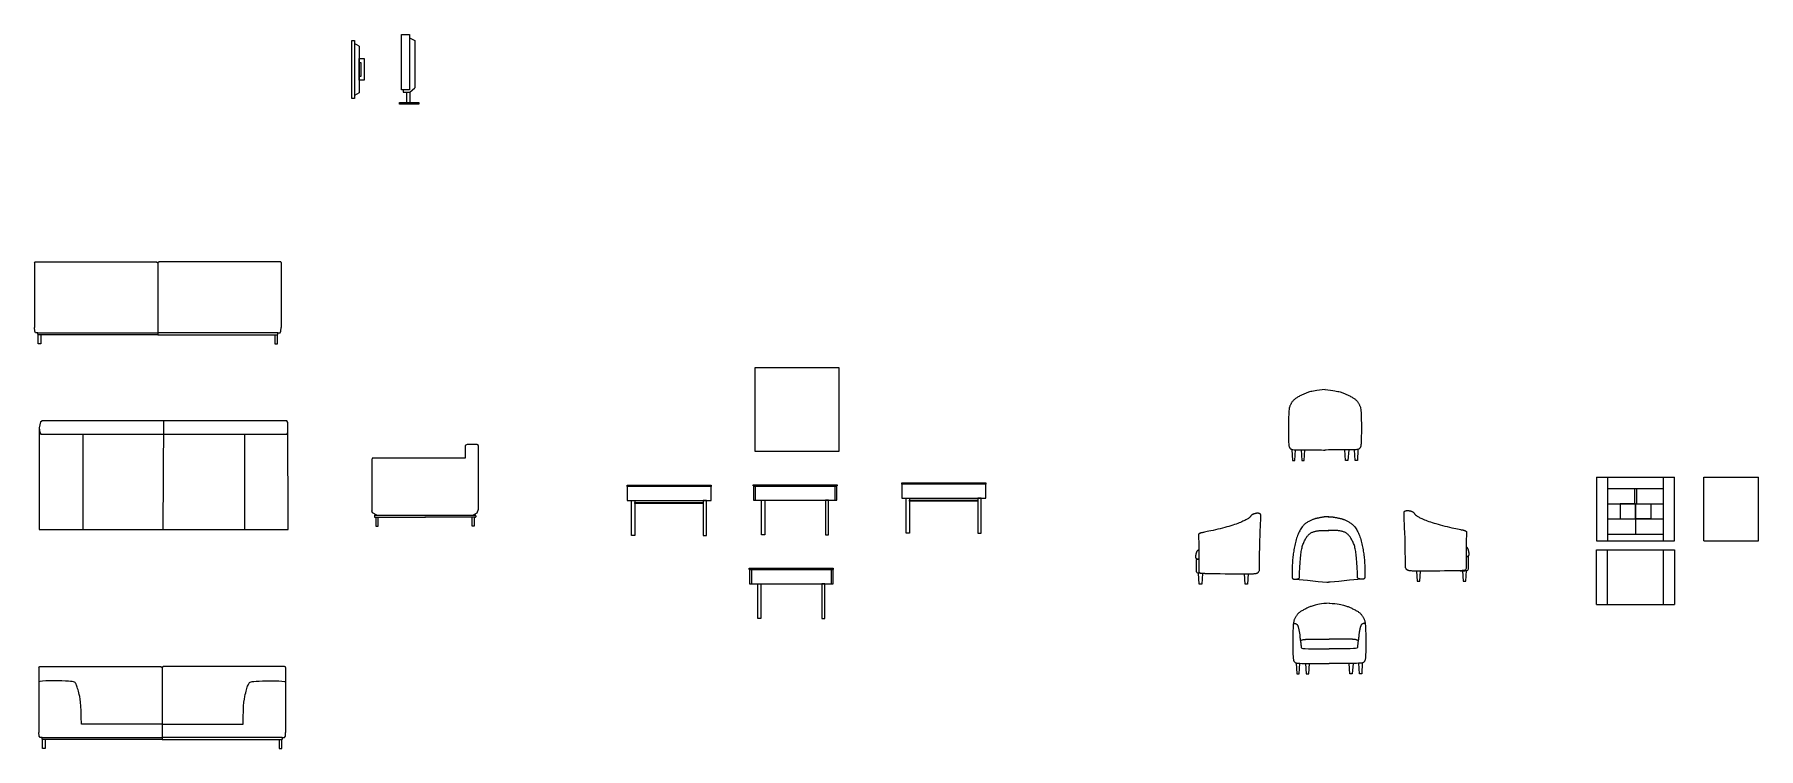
# Model space of a CAD drawing. Header units: millimetres. Extents: x 10 to 42.5, y 10 to 16.5.
# Drawn here: x 26.98 to 42.45, y 10.06 to 16.47 of the extents above; entities that cross this region are included whole.
import ezdxf

# ---------------------------------------------------------------- set-up
doc = ezdxf.new("R2010")
doc.units = ezdxf.units.MM
doc.layers.add('ARREDI_interni - furniture', color=252, linetype='Continuous')

msp = doc.modelspace()

# ---------------------------------------------------------------- linework, layer by layer
at = {"layer": 'ARREDI_interni - furniture', "linetype": 'Continuous'}
for p, q in [((29.83, 15.897), (29.83, 16.415)), ((29.83, 16.415), (29.856, 16.415)), ((29.856, 16.415), (29.856, 15.897)), ((29.897, 16.366), (29.856, 16.39)), ((29.897, 16.366), (29.897, 15.947)), ((29.897, 16.254), (29.941, 16.254)), ((29.897, 16.059), (29.897, 16.254)), ((29.941, 16.254), (29.941, 16.059)), ((29.897, 16.22), (29.913, 16.22)), ((29.897, 16.093), (29.897, 16.22)), ((29.913, 16.093), (29.897, 16.093)), ((29.913, 16.22), (29.913, 16.093)), ((29.897, 15.947), (29.856, 15.922)), ((29.941, 16.059), (29.897, 16.059)), ((29.856, 15.897), (29.83, 15.897))]:
    msp.add_line(p, q, dxfattribs=at)
at = {"layer": 'ARREDI_interni - furniture', "color": 251, "linetype": 'Continuous', "true_color": 0x636466}
for p, q in [((30.278, 16.47), (30.35, 16.47)), ((30.278, 15.974), (30.278, 16.47)), ((30.35, 16.47), (30.35, 15.974)), ((30.35, 16.44), (30.395, 16.416)), ((30.395, 16.416), (30.395, 15.99)), ((30.35, 15.974), (30.278, 15.974)), ((30.292, 15.974), (30.292, 15.953)), ((30.292, 15.953), (30.352, 15.953)), ((30.352, 15.953), (30.395, 15.99))]:
    msp.add_line(p, q, dxfattribs=at)
at = {"layer": 'ARREDI_interni - furniture', "color": 251, "true_color": 0x636466}
for p, q in [((30.322, 15.953), (30.322, 15.859)), ((30.352, 15.953), (30.352, 15.859)), ((30.26, 15.844), (30.26, 15.859)), ((30.26, 15.859), (30.352, 15.859)), ((30.431, 15.844), (30.26, 15.844)), ((30.352, 15.859), (30.431, 15.859)), ((30.431, 15.859), (30.431, 15.844)), ((38.368, 12.065), (38.362, 12.059)), ((38.373, 12.07), (38.368, 12.065)), ((38.379, 12.076), (38.373, 12.07)), ((38.385, 12.081), (38.379, 12.076)), ((38.391, 12.085), (38.385, 12.081)), ((38.397, 12.089), (38.391, 12.085)), ((38.403, 12.093), (38.397, 12.089)), ((38.409, 12.097), (38.403, 12.093)), ((38.416, 12.101), (38.409, 12.097)), ((38.422, 12.104), (38.416, 12.101)), ((38.429, 12.108), (38.422, 12.104)), ((38.435, 12.111), (38.429, 12.108)), ((38.441, 12.113), (38.435, 12.111)), ((38.446, 12.116), (38.441, 12.113)), ((38.452, 12.118), (38.446, 12.116)), ((38.457, 12.12), (38.452, 12.118)), ((38.461, 12.122), (38.457, 12.12)), ((38.466, 12.123), (38.461, 12.122)), ((38.47, 12.125), (38.466, 12.123)), ((38.474, 12.126), (38.47, 12.125)), ((38.478, 12.127), (38.474, 12.126)), ((38.483, 12.128), (38.478, 12.127)), ((38.488, 12.129), (38.483, 12.128)), ((38.493, 12.13), (38.488, 12.129)), ((38.498, 12.131), (38.493, 12.13)), ((38.504, 12.132), (38.498, 12.131)), ((38.509, 12.133), (38.504, 12.132)), ((38.515, 12.134), (38.509, 12.133)), ((38.52, 12.136), (38.515, 12.134)), ((38.525, 12.137), (38.52, 12.136)), ((38.53, 12.137), (38.525, 12.137)), ((38.534, 12.138), (38.53, 12.137)), ((38.538, 12.139), (38.534, 12.138)), ((38.542, 12.14), (38.538, 12.139)), ((38.545, 12.14), (38.542, 12.14)), ((38.548, 12.141), (38.545, 12.14)), ((38.551, 12.141), (38.548, 12.141)), ((38.554, 12.142), (38.551, 12.141)), ((38.557, 12.142), (38.554, 12.142)), ((38.561, 12.143), (38.557, 12.142)), ((38.564, 12.143), (38.561, 12.143)), ((38.568, 12.143), (38.564, 12.143)), ((38.572, 12.144), (38.568, 12.143)), ((38.577, 12.144), (38.572, 12.144)), ((38.582, 12.144), (38.577, 12.144)), ((38.588, 12.144), (38.582, 12.144)), ((38.595, 12.144), (38.588, 12.144)), ((38.591, 12.144), (38.598, 12.144)), ((38.598, 12.144), (38.604, 12.144)), ((38.604, 12.144), (38.609, 12.144)), ((38.609, 12.144), (38.614, 12.144)), ((38.614, 12.144), (38.618, 12.143)), ((38.618, 12.143), (38.622, 12.143)), ((38.622, 12.143), (38.625, 12.143)), ((38.625, 12.143), (38.629, 12.142)), ((38.629, 12.142), (38.632, 12.142)), ((38.632, 12.142), (38.635, 12.141)), ((38.635, 12.141), (38.638, 12.141)), ((38.638, 12.141), (38.641, 12.14)), ((38.641, 12.14), (38.644, 12.14)), ((38.644, 12.14), (38.648, 12.139)), ((38.648, 12.139), (38.652, 12.138)), ((38.652, 12.138), (38.656, 12.137)), ((38.656, 12.137), (38.661, 12.137)), ((38.661, 12.137), (38.666, 12.136)), ((38.666, 12.136), (38.671, 12.134)), ((38.671, 12.134), (38.677, 12.133)), ((38.677, 12.133), (38.682, 12.132)), ((38.682, 12.132), (38.688, 12.131)), ((38.688, 12.131), (38.693, 12.13)), ((38.693, 12.13), (38.698, 12.129)), ((38.698, 12.129), (38.703, 12.128)), ((38.703, 12.128), (38.708, 12.127)), ((38.708, 12.127), (38.712, 12.126)), ((38.712, 12.126), (38.716, 12.125)), ((38.716, 12.125), (38.72, 12.123)), ((38.72, 12.123), (38.725, 12.122)), ((38.725, 12.122), (38.729, 12.12)), ((38.729, 12.12), (38.734, 12.118)), ((38.734, 12.118), (38.74, 12.116)), ((38.74, 12.116), (38.745, 12.113)), ((38.745, 12.113), (38.751, 12.111)), ((38.751, 12.111), (38.757, 12.108)), ((38.757, 12.108), (38.764, 12.104)), ((38.764, 12.104), (38.77, 12.101)), ((38.77, 12.101), (38.777, 12.097)), ((38.777, 12.097), (38.783, 12.093)), ((38.783, 12.093), (38.789, 12.089)), ((38.789, 12.089), (38.795, 12.085)), ((38.795, 12.085), (38.801, 12.081)), ((38.801, 12.081), (38.807, 12.076)), ((38.807, 12.076), (38.813, 12.07)), ((38.813, 12.07), (38.818, 12.065)), ((38.818, 12.065), (38.824, 12.059)), ((39.272, 12.178), (39.273, 12.184)), ((39.272, 12.168), (39.272, 12.178)), ((39.272, 12.154), (39.272, 12.168)), ((39.272, 12.135), (39.272, 12.154)), ((39.273, 12.111), (39.272, 12.135)), ((39.273, 12.188), (39.274, 12.19)), ((39.273, 12.184), (39.273, 12.188)), ((39.275, 12.08), (39.273, 12.111)), ((39.274, 12.19), (39.275, 12.191)), ((39.275, 12.191), (39.276, 12.192)), ((39.276, 12.043), (39.275, 12.08)), ((39.276, 12.192), (39.277, 12.193)), ((39.277, 12.193), (39.278, 12.194)), ((39.278, 12.194), (39.28, 12.195)), ((39.28, 12.195), (39.281, 12.195)), ((39.281, 12.195), (39.283, 12.196)), ((39.283, 12.196), (39.284, 12.196)), ((39.284, 12.196), (39.286, 12.197)), ((39.286, 12.197), (39.288, 12.197)), ((39.288, 12.197), (39.29, 12.197)), ((39.29, 12.197), (39.292, 12.198)), ((39.292, 12.198), (39.294, 12.198)), ((39.294, 12.198), (39.296, 12.198)), ((39.296, 12.198), (39.298, 12.198)), ((39.298, 12.198), (39.301, 12.198)), ((39.301, 12.198), (39.303, 12.198)), ((39.303, 12.198), (39.306, 12.198)), ((39.306, 12.198), (39.308, 12.198)), ((39.308, 12.198), (39.311, 12.198)), ((39.311, 12.198), (39.313, 12.198)), ((39.313, 12.198), (39.316, 12.197)), ((39.316, 12.197), (39.319, 12.197)), ((39.319, 12.197), (39.321, 12.196)), ((39.321, 12.196), (39.324, 12.196)), ((39.324, 12.196), (39.327, 12.195)), ((39.327, 12.195), (39.329, 12.195)), ((39.329, 12.195), (39.332, 12.194)), ((39.332, 12.194), (39.334, 12.193)), ((39.334, 12.193), (39.337, 12.193)), ((39.337, 12.193), (39.339, 12.192)), ((39.339, 12.192), (39.342, 12.191)), ((39.342, 12.191), (39.344, 12.19)), ((39.344, 12.19), (39.346, 12.188)), ((39.346, 12.188), (39.348, 12.187)), ((39.348, 12.187), (39.35, 12.186)), ((39.35, 12.186), (39.352, 12.184)), ((39.352, 12.184), (39.354, 12.183)), ((39.354, 12.183), (39.356, 12.181)), ((39.356, 12.181), (39.358, 12.18)), ((39.358, 12.18), (39.359, 12.178)), ((39.359, 12.178), (39.361, 12.176)), ((39.361, 12.176), (39.362, 12.174)), ((39.362, 12.174), (39.364, 12.172)), ((39.364, 12.172), (39.366, 12.17)), ((39.366, 12.17), (39.367, 12.168)), ((39.367, 12.168), (39.369, 12.167)), ((39.369, 12.167), (39.37, 12.165)), ((39.37, 12.165), (39.372, 12.163)), ((39.372, 12.163), (39.373, 12.161)), ((39.373, 12.161), (39.375, 12.159)), ((39.375, 12.159), (39.377, 12.158)), ((39.377, 12.158), (39.379, 12.156)), ((39.379, 12.156), (39.382, 12.154)), ((39.382, 12.154), (39.385, 12.151)), ((39.385, 12.151), (39.389, 12.149)), ((39.389, 12.149), (39.394, 12.146)), ((39.394, 12.146), (39.4, 12.143)), ((39.4, 12.143), (39.407, 12.139)), ((39.407, 12.139), (39.414, 12.135)), ((39.414, 12.135), (39.423, 12.131)), ((39.423, 12.131), (39.432, 12.127)), ((39.432, 12.127), (39.443, 12.122)), ((39.443, 12.122), (39.454, 12.117)), ((39.454, 12.117), (39.466, 12.113)), ((39.466, 12.113), (39.479, 12.108)), ((39.479, 12.108), (39.493, 12.102)), ((39.493, 12.102), (39.507, 12.097)), ((39.507, 12.097), (39.523, 12.092)), ((39.523, 12.092), (39.54, 12.087)), ((39.54, 12.087), (39.557, 12.082)), ((39.557, 12.082), (39.576, 12.076)), ((39.576, 12.076), (39.596, 12.071)), ((39.596, 12.071), (39.616, 12.065)), ((39.616, 12.065), (39.637, 12.06)), ((38.297, 11.912), (38.293, 11.899)), ((38.3, 11.925), (38.297, 11.912)), ((38.303, 11.938), (38.3, 11.925)), ((38.307, 11.95), (38.303, 11.938)), ((38.311, 11.963), (38.307, 11.95)), ((38.315, 11.975), (38.311, 11.963)), ((38.32, 11.986), (38.315, 11.975)), ((38.325, 11.997), (38.32, 11.986)), ((38.33, 12.008), (38.325, 11.997)), ((38.335, 12.018), (38.33, 12.008)), ((38.34, 12.027), (38.335, 12.018)), ((38.345, 12.036), (38.34, 12.027)), ((38.351, 12.044), (38.345, 12.036)), ((38.356, 12.052), (38.351, 12.044)), ((38.362, 12.059), (38.356, 12.052)), ((38.368, 11.903), (38.371, 11.912)), ((38.371, 11.912), (38.375, 11.92)), ((38.375, 11.92), (38.379, 11.928)), ((38.379, 11.928), (38.383, 11.936)), ((38.383, 11.936), (38.387, 11.943)), ((38.387, 11.943), (38.391, 11.95)), ((38.391, 11.95), (38.395, 11.956)), ((38.395, 11.956), (38.399, 11.962)), ((38.399, 11.962), (38.403, 11.968)), ((38.403, 11.968), (38.407, 11.973)), ((38.407, 11.973), (38.412, 11.978)), ((38.412, 11.978), (38.416, 11.983)), ((38.416, 11.983), (38.421, 11.987)), ((38.421, 11.987), (38.426, 11.991)), ((38.426, 11.991), (38.431, 11.995)), ((38.431, 11.995), (38.436, 11.998)), ((38.436, 11.998), (38.441, 12.001)), ((38.441, 12.001), (38.446, 12.004)), ((38.446, 12.004), (38.452, 12.006)), ((38.452, 12.006), (38.458, 12.009)), ((38.458, 12.009), (38.464, 12.011)), ((38.464, 12.011), (38.47, 12.012)), ((38.47, 12.012), (38.477, 12.014)), ((38.477, 12.014), (38.483, 12.015)), ((38.483, 12.015), (38.49, 12.016)), ((38.49, 12.016), (38.497, 12.017)), ((38.497, 12.017), (38.503, 12.018)), ((38.503, 12.018), (38.51, 12.019)), ((38.51, 12.019), (38.516, 12.019)), ((38.516, 12.019), (38.522, 12.02)), ((38.522, 12.02), (38.528, 12.02)), ((38.528, 12.02), (38.534, 12.02)), ((38.534, 12.02), (38.539, 12.02)), ((38.539, 12.02), (38.545, 12.021)), ((38.545, 12.021), (38.551, 12.021)), ((38.551, 12.021), (38.556, 12.021)), ((38.556, 12.021), (38.562, 12.021)), ((38.562, 12.021), (38.568, 12.021)), ((38.568, 12.021), (38.573, 12.021)), ((38.573, 12.021), (38.579, 12.021)), ((38.579, 12.021), (38.583, 12.021)), ((38.583, 12.021), (38.588, 12.021)), ((38.588, 12.021), (38.591, 12.021)), ((38.592, 12.021), (38.591, 12.021)), ((38.591, 12.021), (38.594, 12.021)), ((38.595, 12.021), (38.592, 12.021)), ((38.594, 12.021), (38.595, 12.021)), ((38.598, 12.021), (38.595, 12.021)), ((38.603, 12.021), (38.598, 12.021)), ((38.607, 12.021), (38.603, 12.021)), ((38.613, 12.021), (38.607, 12.021)), ((38.618, 12.021), (38.613, 12.021)), ((38.624, 12.021), (38.618, 12.021)), ((38.63, 12.021), (38.624, 12.021)), ((38.635, 12.021), (38.63, 12.021)), ((38.641, 12.021), (38.635, 12.021)), ((38.647, 12.02), (38.641, 12.021)), ((38.652, 12.02), (38.647, 12.02)), ((38.658, 12.02), (38.652, 12.02)), ((38.664, 12.02), (38.658, 12.02)), ((38.67, 12.019), (38.664, 12.02)), ((38.676, 12.019), (38.67, 12.019)), ((38.683, 12.018), (38.676, 12.019)), ((38.689, 12.017), (38.683, 12.018)), ((38.696, 12.016), (38.689, 12.017)), ((38.703, 12.015), (38.696, 12.016)), ((38.709, 12.014), (38.703, 12.015)), ((38.716, 12.012), (38.709, 12.014)), ((38.722, 12.011), (38.716, 12.012)), ((38.728, 12.009), (38.722, 12.011)), ((38.734, 12.006), (38.728, 12.009)), ((38.74, 12.004), (38.734, 12.006)), ((38.745, 12.001), (38.74, 12.004)), ((38.75, 11.998), (38.745, 12.001)), ((38.755, 11.995), (38.75, 11.998)), ((38.76, 11.991), (38.755, 11.995)), ((38.765, 11.987), (38.76, 11.991)), ((38.77, 11.983), (38.765, 11.987)), ((38.774, 11.978), (38.77, 11.983)), ((38.779, 11.973), (38.774, 11.978)), ((38.783, 11.968), (38.779, 11.973)), ((38.787, 11.962), (38.783, 11.968)), ((38.791, 11.956), (38.787, 11.962)), ((38.795, 11.95), (38.791, 11.956)), ((38.799, 11.943), (38.795, 11.95)), ((38.803, 11.936), (38.799, 11.943)), ((38.807, 11.928), (38.803, 11.936)), ((38.811, 11.92), (38.807, 11.928)), ((38.815, 11.912), (38.811, 11.92)), ((38.818, 11.903), (38.815, 11.912)), ((38.824, 12.059), (38.83, 12.052)), ((38.83, 12.052), (38.835, 12.044)), ((38.835, 12.044), (38.841, 12.036)), ((38.841, 12.036), (38.846, 12.027)), ((38.846, 12.027), (38.851, 12.018)), ((38.851, 12.018), (38.856, 12.008)), ((38.856, 12.008), (38.861, 11.997)), ((38.861, 11.997), (38.866, 11.986)), ((38.866, 11.986), (38.871, 11.975)), ((38.871, 11.975), (38.875, 11.963)), ((38.875, 11.963), (38.879, 11.95)), ((38.879, 11.95), (38.883, 11.938)), ((38.883, 11.938), (38.886, 11.925)), ((38.886, 11.925), (38.889, 11.912)), ((38.889, 11.912), (38.892, 11.899)), ((39.278, 12), (39.276, 12.043)), ((39.28, 11.95), (39.278, 12)), ((39.281, 11.894), (39.28, 11.95)), ((39.637, 12.06), (39.659, 12.055)), ((39.659, 12.055), (39.68, 12.05)), ((39.68, 12.05), (39.7, 12.045)), ((39.7, 12.045), (39.719, 12.041)), ((39.719, 12.041), (39.736, 12.037)), ((39.736, 12.037), (39.752, 12.034)), ((39.752, 12.034), (39.765, 12.031)), ((39.765, 12.031), (39.776, 12.029)), ((39.776, 12.029), (39.784, 12.027)), ((39.784, 12.027), (39.791, 12.026)), ((39.791, 12.026), (39.797, 12.025)), ((39.797, 12.025), (39.802, 12.024)), ((39.802, 12.024), (39.805, 12.023)), ((39.805, 12.023), (39.809, 12.022)), ((39.809, 12.022), (39.811, 12.021)), ((39.811, 12.021), (39.814, 12.02)), ((39.814, 12.02), (39.816, 12.019)), ((39.816, 12.019), (39.818, 12.018)), ((39.818, 12.018), (39.82, 12.017)), ((39.82, 12.017), (39.822, 12.017)), ((39.822, 12.017), (39.823, 12.016)), ((39.823, 12.016), (39.825, 12.015)), ((39.825, 12.015), (39.826, 12.015)), ((39.826, 12.015), (39.827, 12.014)), ((39.827, 12.014), (39.827, 12.014)), ((39.827, 12.014), (39.828, 12.013)), ((39.828, 12.013), (39.828, 12.013)), ((39.828, 12.013), (39.829, 12.012)), ((39.829, 11.938), (39.828, 11.924)), ((39.828, 11.924), (39.828, 11.909)), ((39.829, 12.012), (39.829, 12.012)), ((39.829, 12.012), (39.83, 12.011)), ((39.83, 11.964), (39.829, 11.951)), ((39.829, 11.951), (39.829, 11.938)), ((39.83, 12.011), (39.83, 12.011)), ((39.83, 12.011), (39.83, 12.01)), ((39.83, 12.01), (39.83, 12.008)), ((39.83, 12.008), (39.83, 12.006)), ((39.83, 12.006), (39.831, 12.003)), ((39.831, 11.992), (39.83, 11.984)), ((39.83, 11.984), (39.83, 11.975)), ((39.83, 11.975), (39.83, 11.964)), ((39.831, 12.003), (39.831, 11.998)), ((39.831, 11.998), (39.831, 11.992)), ((37.423, 11.763), (37.43, 11.763)), ((38.271, 11.76), (38.27, 11.747)), ((38.273, 11.773), (38.271, 11.76)), ((38.274, 11.785), (38.273, 11.773)), ((38.276, 11.798), (38.274, 11.785)), ((38.277, 11.81), (38.276, 11.798)), ((38.279, 11.823), (38.277, 11.81)), ((38.281, 11.835), (38.279, 11.823)), ((38.283, 11.848), (38.281, 11.835)), ((38.285, 11.86), (38.283, 11.848)), ((38.288, 11.873), (38.285, 11.86)), ((38.291, 11.886), (38.288, 11.873)), ((38.293, 11.899), (38.291, 11.886)), ((38.339, 11.742), (38.341, 11.761)), ((38.341, 11.761), (38.343, 11.778)), ((38.343, 11.778), (38.344, 11.793)), ((38.344, 11.793), (38.346, 11.808)), ((38.346, 11.808), (38.348, 11.821)), ((38.348, 11.821), (38.349, 11.833)), ((38.349, 11.833), (38.351, 11.845)), ((38.351, 11.845), (38.353, 11.855)), ((38.353, 11.855), (38.356, 11.865)), ((38.356, 11.865), (38.358, 11.875)), ((38.358, 11.875), (38.361, 11.885)), ((38.361, 11.885), (38.364, 11.894)), ((38.364, 11.894), (38.368, 11.903)), ((38.822, 11.894), (38.818, 11.903)), ((38.825, 11.885), (38.822, 11.894)), ((38.828, 11.875), (38.825, 11.885)), ((38.83, 11.865), (38.828, 11.875)), ((38.833, 11.855), (38.83, 11.865)), ((38.835, 11.845), (38.833, 11.855)), ((38.837, 11.833), (38.835, 11.845)), ((38.838, 11.821), (38.837, 11.833)), ((38.84, 11.808), (38.838, 11.821)), ((38.842, 11.793), (38.84, 11.808)), ((38.843, 11.778), (38.842, 11.793)), ((38.845, 11.761), (38.843, 11.778)), ((38.847, 11.742), (38.845, 11.761)), ((38.892, 11.899), (38.895, 11.886)), ((38.895, 11.886), (38.898, 11.873)), ((38.898, 11.873), (38.9, 11.86)), ((38.9, 11.86), (38.903, 11.848)), ((38.903, 11.848), (38.905, 11.835)), ((38.905, 11.835), (38.907, 11.823)), ((38.907, 11.823), (38.909, 11.81)), ((38.909, 11.81), (38.91, 11.798)), ((38.91, 11.798), (38.912, 11.785)), ((38.912, 11.785), (38.913, 11.773)), ((38.913, 11.773), (38.915, 11.76)), ((38.915, 11.76), (38.916, 11.747)), ((39.282, 11.832), (39.281, 11.894)), ((39.283, 11.765), (39.282, 11.832)), ((39.283, 11.692), (39.283, 11.765)), ((39.828, 11.909), (39.827, 11.895)), ((39.827, 11.895), (39.827, 11.88)), ((39.827, 11.88), (39.827, 11.867)), ((39.829, 11.872), (39.827, 11.873)), ((39.827, 11.867), (39.827, 11.853)), ((39.827, 11.853), (39.827, 11.841)), ((39.827, 11.841), (39.827, 11.828)), ((39.827, 11.828), (39.827, 11.815)), ((39.827, 11.815), (39.827, 11.803)), ((39.827, 11.803), (39.827, 11.79)), ((39.827, 11.79), (39.828, 11.778)), ((39.835, 11.787), (39.827, 11.787)), ((39.828, 11.778), (39.828, 11.764)), ((39.828, 11.764), (39.828, 11.751)), ((39.833, 11.869), (39.829, 11.872)), ((39.836, 11.867), (39.833, 11.869)), ((39.836, 11.787), (39.835, 11.787)), ((39.835, 11.787), (39.835, 11.787)), ((39.835, 11.787), (39.835, 11.787)), ((39.835, 11.787), (39.836, 11.787)), ((39.839, 11.865), (39.836, 11.867)), ((39.838, 11.787), (39.836, 11.787)), ((39.836, 11.787), (39.838, 11.787)), ((39.839, 11.787), (39.838, 11.787)), ((39.838, 11.787), (39.839, 11.787)), ((39.841, 11.862), (39.839, 11.865)), ((39.839, 11.787), (39.841, 11.788)), ((39.841, 11.786), (39.839, 11.787)), ((39.842, 11.86), (39.841, 11.862)), ((39.841, 11.788), (39.843, 11.788)), ((39.843, 11.786), (39.841, 11.786)), ((39.843, 11.857), (39.842, 11.86)), ((39.845, 11.855), (39.843, 11.857)), ((39.843, 11.788), (39.845, 11.789)), ((39.845, 11.786), (39.843, 11.786)), ((39.845, 11.853), (39.845, 11.855)), ((39.846, 11.851), (39.845, 11.853)), ((39.845, 11.789), (39.847, 11.789)), ((39.846, 11.785), (39.845, 11.786)), ((39.847, 11.849), (39.846, 11.851)), ((39.847, 11.784), (39.846, 11.785)), ((39.848, 11.847), (39.847, 11.849)), ((39.847, 11.789), (39.848, 11.79)), ((39.848, 11.783), (39.847, 11.784)), ((39.848, 11.845), (39.848, 11.847)), ((39.849, 11.842), (39.848, 11.845)), ((39.848, 11.79), (39.85, 11.792)), ((39.849, 11.781), (39.848, 11.783)), ((39.85, 11.84), (39.849, 11.842)), ((39.85, 11.779), (39.849, 11.781)), ((39.85, 11.838), (39.85, 11.84)), ((39.851, 11.835), (39.85, 11.838)), ((39.85, 11.792), (39.851, 11.793)), ((39.85, 11.775), (39.85, 11.779)), ((39.85, 11.771), (39.85, 11.775)), ((39.85, 11.765), (39.85, 11.771)), ((39.85, 11.759), (39.85, 11.765)), ((39.85, 11.75), (39.85, 11.759)), ((39.852, 11.832), (39.851, 11.835)), ((39.851, 11.793), (39.852, 11.794)), ((39.852, 11.829), (39.852, 11.832)), ((39.853, 11.827), (39.852, 11.829)), ((39.852, 11.796), (39.853, 11.798)), ((39.852, 11.794), (39.852, 11.796)), ((39.853, 11.824), (39.853, 11.827)), ((39.854, 11.821), (39.853, 11.824)), ((39.853, 11.799), (39.854, 11.801)), ((39.853, 11.798), (39.853, 11.799)), ((39.854, 11.818), (39.854, 11.821)), ((39.855, 11.816), (39.854, 11.818)), ((39.854, 11.804), (39.855, 11.806)), ((39.854, 11.802), (39.854, 11.804)), ((39.854, 11.801), (39.854, 11.802)), ((39.855, 11.813), (39.855, 11.816)), ((39.855, 11.811), (39.855, 11.813)), ((39.855, 11.809), (39.855, 11.811)), ((39.855, 11.808), (39.855, 11.809)), ((39.855, 11.806), (39.855, 11.808)), ((38.267, 11.688), (38.266, 11.677)), ((38.266, 11.677), (38.266, 11.667)), ((38.266, 11.667), (38.266, 11.657)), ((38.266, 11.657), (38.266, 11.648)), ((38.266, 11.648), (38.266, 11.64)), ((38.266, 11.64), (38.266, 11.633)), ((38.266, 11.633), (38.266, 11.626)), ((38.266, 11.626), (38.266, 11.619)), ((38.266, 11.619), (38.266, 11.614)), ((38.266, 11.614), (38.266, 11.609)), ((38.266, 11.609), (38.267, 11.605)), ((38.268, 11.711), (38.267, 11.699)), ((38.267, 11.699), (38.267, 11.688)), ((38.267, 11.605), (38.267, 11.601)), ((38.267, 11.601), (38.268, 11.598)), ((38.269, 11.723), (38.268, 11.711)), ((38.27, 11.747), (38.269, 11.735)), ((38.269, 11.735), (38.269, 11.723)), ((38.333, 11.624), (38.334, 11.651)), ((38.333, 11.595), (38.333, 11.624)), ((38.334, 11.651), (38.335, 11.676)), ((38.335, 11.676), (38.336, 11.7)), ((38.336, 11.7), (38.338, 11.722)), ((38.338, 11.722), (38.339, 11.742)), ((38.848, 11.722), (38.847, 11.742)), ((38.85, 11.7), (38.848, 11.722)), ((38.851, 11.676), (38.85, 11.7)), ((38.852, 11.651), (38.851, 11.676)), ((38.853, 11.624), (38.852, 11.651)), ((38.853, 11.595), (38.853, 11.624)), ((38.916, 11.747), (38.917, 11.735)), ((38.917, 11.735), (38.917, 11.723)), ((38.917, 11.723), (38.918, 11.711)), ((38.918, 11.711), (38.919, 11.699)), ((38.919, 11.601), (38.918, 11.598)), ((38.919, 11.699), (38.919, 11.688)), ((38.919, 11.688), (38.92, 11.677)), ((38.92, 11.609), (38.919, 11.605)), ((38.919, 11.605), (38.919, 11.601)), ((38.92, 11.677), (38.92, 11.667)), ((38.92, 11.667), (38.92, 11.657)), ((38.92, 11.657), (38.92, 11.648)), ((38.92, 11.648), (38.92, 11.64)), ((38.92, 11.64), (38.92, 11.633)), ((38.92, 11.633), (38.92, 11.626)), ((38.92, 11.626), (38.92, 11.619)), ((38.92, 11.619), (38.92, 11.614)), ((38.92, 11.614), (38.92, 11.609)), ((39.285, 11.686), (39.283, 11.692)), ((39.287, 11.681), (39.285, 11.686)), ((39.289, 11.678), (39.287, 11.681)), ((39.29, 11.674), (39.289, 11.678)), ((39.292, 11.672), (39.29, 11.674)), ((39.294, 11.67), (39.292, 11.672)), ((39.296, 11.668), (39.294, 11.67)), ((39.298, 11.666), (39.296, 11.668)), ((39.3, 11.665), (39.298, 11.666)), ((39.302, 11.664), (39.3, 11.665)), ((39.304, 11.663), (39.302, 11.664)), ((39.307, 11.662), (39.304, 11.663)), ((39.31, 11.661), (39.307, 11.662)), ((39.313, 11.66), (39.31, 11.661)), ((39.316, 11.659), (39.313, 11.66)), ((39.32, 11.658), (39.316, 11.659)), ((39.325, 11.658), (39.32, 11.658)), ((39.33, 11.657), (39.325, 11.658)), ((39.338, 11.657), (39.33, 11.657)), ((39.348, 11.656), (39.338, 11.657)), ((39.362, 11.656), (39.348, 11.656)), ((39.379, 11.656), (39.362, 11.656)), ((39.402, 11.656), (39.379, 11.656)), ((39.384, 11.656), (39.39, 11.564)), ((39.431, 11.656), (39.402, 11.656)), ((39.412, 11.564), (39.418, 11.656)), ((39.466, 11.656), (39.431, 11.656)), ((39.505, 11.656), (39.466, 11.656)), ((39.548, 11.656), (39.505, 11.656)), ((39.592, 11.656), (39.548, 11.656)), ((39.635, 11.657), (39.592, 11.656)), ((39.677, 11.657), (39.635, 11.657)), ((39.715, 11.658), (39.677, 11.657)), ((39.748, 11.659), (39.715, 11.658)), ((39.773, 11.659), (39.748, 11.659)), ((39.793, 11.661), (39.773, 11.659)), ((39.773, 11.659), (39.797, 11.659)), ((39.807, 11.662), (39.793, 11.661)), ((39.795, 11.659), (39.801, 11.564)), ((39.797, 11.659), (39.815, 11.659)), ((39.817, 11.665), (39.807, 11.662)), ((39.815, 11.659), (39.828, 11.66)), ((39.823, 11.668), (39.817, 11.665)), ((39.826, 11.672), (39.823, 11.668)), ((39.824, 11.564), (39.83, 11.661)), ((39.828, 11.678), (39.826, 11.672)), ((39.828, 11.751), (39.828, 11.738)), ((39.828, 11.738), (39.828, 11.726)), ((39.828, 11.726), (39.829, 11.714)), ((39.829, 11.693), (39.828, 11.685)), ((39.828, 11.685), (39.828, 11.678)), ((39.828, 11.66), (39.837, 11.662)), ((39.829, 11.714), (39.829, 11.703)), ((39.829, 11.703), (39.829, 11.693)), ((39.837, 11.662), (39.843, 11.665)), ((39.843, 11.665), (39.846, 11.669)), ((39.846, 11.669), (39.848, 11.675)), ((39.848, 11.682), (39.849, 11.69)), ((39.848, 11.675), (39.848, 11.682)), ((39.849, 11.699), (39.85, 11.709)), ((39.849, 11.69), (39.849, 11.699)), ((39.85, 11.741), (39.85, 11.75)), ((39.85, 11.731), (39.85, 11.741)), ((39.85, 11.72), (39.85, 11.731)), ((39.85, 11.709), (39.85, 11.72)), ((38.268, 11.598), (38.268, 11.595)), ((38.268, 11.595), (38.269, 11.592)), ((38.269, 11.592), (38.27, 11.591)), ((38.27, 11.591), (38.271, 11.589)), ((38.271, 11.589), (38.272, 11.587)), ((38.272, 11.587), (38.273, 11.586)), ((38.273, 11.586), (38.275, 11.585)), ((38.275, 11.585), (38.276, 11.585)), ((38.276, 11.585), (38.278, 11.584)), ((38.278, 11.584), (38.28, 11.584)), ((38.28, 11.584), (38.283, 11.583)), ((38.283, 11.583), (38.285, 11.583)), ((38.285, 11.583), (38.288, 11.583)), ((38.288, 11.583), (38.291, 11.583)), ((38.29, 11.583), (38.405, 11.573)), ((38.291, 11.583), (38.295, 11.583)), ((38.295, 11.583), (38.298, 11.583)), ((38.298, 11.583), (38.301, 11.584)), ((38.301, 11.584), (38.305, 11.584)), ((38.305, 11.584), (38.308, 11.584)), ((38.308, 11.584), (38.312, 11.585)), ((38.312, 11.585), (38.315, 11.585)), ((38.315, 11.585), (38.318, 11.586)), ((38.318, 11.586), (38.321, 11.587)), ((38.321, 11.587), (38.324, 11.588)), ((38.324, 11.588), (38.326, 11.589)), ((38.326, 11.589), (38.329, 11.591)), ((38.329, 11.591), (38.331, 11.593)), ((38.331, 11.593), (38.333, 11.595)), ((38.405, 11.573), (38.501, 11.561)), ((38.501, 11.561), (38.577, 11.557)), ((38.577, 11.557), (38.593, 11.557)), ((38.609, 11.557), (38.593, 11.557)), ((38.685, 11.561), (38.609, 11.557)), ((38.781, 11.573), (38.685, 11.561)), ((38.896, 11.583), (38.781, 11.573)), ((38.855, 11.593), (38.853, 11.595)), ((38.857, 11.591), (38.855, 11.593)), ((38.859, 11.589), (38.857, 11.591)), ((38.862, 11.588), (38.859, 11.589)), ((38.865, 11.587), (38.862, 11.588)), ((38.868, 11.586), (38.865, 11.587)), ((38.871, 11.585), (38.868, 11.586)), ((38.874, 11.585), (38.871, 11.585)), ((38.878, 11.584), (38.874, 11.585)), ((38.881, 11.584), (38.878, 11.584)), ((38.885, 11.584), (38.881, 11.584)), ((38.888, 11.583), (38.885, 11.584)), ((38.891, 11.583), (38.888, 11.583)), ((38.895, 11.583), (38.891, 11.583)), ((38.898, 11.583), (38.895, 11.583)), ((38.901, 11.583), (38.898, 11.583)), ((38.903, 11.583), (38.901, 11.583)), ((38.906, 11.584), (38.903, 11.583)), ((38.908, 11.584), (38.906, 11.584)), ((38.91, 11.585), (38.908, 11.584)), ((38.911, 11.585), (38.91, 11.585)), ((38.913, 11.586), (38.911, 11.585)), ((38.914, 11.587), (38.913, 11.586)), ((38.915, 11.589), (38.914, 11.587)), ((38.916, 11.591), (38.915, 11.589)), ((38.917, 11.592), (38.916, 11.591)), ((38.918, 11.595), (38.917, 11.592)), ((38.918, 11.598), (38.918, 11.595)), ((39.39, 11.564), (39.412, 11.564)), ((39.801, 11.564), (39.824, 11.564))]:
    msp.add_line(p, q, dxfattribs=at)
at = {"layer": 'ARREDI_interni - furniture'}
for p, q in [((26.984, 14.423), (26.984, 13.84)), ((29.198, 14.423), (29.198, 13.84)), ((27.015, 13.794), (28.091, 13.794)), ((29.167, 13.794), (28.091, 13.794)), ((27.038, 12.994), (27.049, 13.004)), ((28.141, 13.004), (28.137, 12.028)), ((27.418, 12.885), (27.418, 12.028)), ((28.87, 12.028), (28.87, 12.885)), ((30.849, 12.782), (30.847, 12.669)), ((30.867, 12.791), (30.849, 12.782)), ((30.954, 12.792), (30.867, 12.791)), ((30.968, 12.784), (30.954, 12.792)), ((30.968, 12.212), (30.968, 12.784)), ((30.013, 12.669), (30.01, 12.653)), ((30.01, 12.653), (30.01, 12.197)), ((30.01, 12.653), (30.01, 12.197)), ((30.847, 12.669), (30.013, 12.669)), ((32.3, 12.416, 28972.757), (32.3, 12.414, 28972.757)), ((33.054, 12.416, 28972.757), (33.054, 12.414, 28972.757)), ((33.434, 12.419, 28972.757), (34.182, 12.419, 28972.757)), ((33.451, 12.419, 28972.757), (33.451, 12.292, 28972.757)), ((34.165, 12.419, 28972.757), (34.165, 12.292, 28972.757)), ((34.765, 12.437, 28972.757), (34.765, 12.436, 28972.757)), ((35.519, 12.437, 28972.757), (35.519, 12.436, 28972.757)), ((40.997, 12.497), (40.997, 11.927)), ((40.997, 12.497), (41.697, 12.497)), ((41.097, 12.497), (41.097, 11.927)), ((41.097, 12.397), (41.597, 12.397)), ((41.337, 12.397), (41.337, 12.26)), ((41.357, 12.397), (41.357, 12.26)), ((41.597, 12.497), (41.597, 11.927)), ((41.697, 11.927), (41.697, 12.497)), ((41.961, 11.927), (41.961, 12.497)), ((41.961, 12.497), (42.451, 12.497)), ((42.451, 11.927), (42.451, 12.497)), ((41.097, 12.26), (41.597, 12.26)), ((41.347, 12.26), (41.347, 11.987)), ((30.016, 12.177), (30.01, 12.197)), ((30.056, 12.158), (30.016, 12.177)), ((30.034, 12.153), (30.034, 12.144)), ((30.039, 12.158), (30.943, 12.158)), ((30.039, 12.139), (30.491, 12.139)), ((30.047, 12.139), (30.047, 12.059)), ((30.068, 12.059), (30.068, 12.139)), ((30.938, 12.139), (30.486, 12.139)), ((30.91, 12.059), (30.91, 12.139)), ((30.916, 12.158), (30.956, 12.177)), ((30.93, 12.139), (30.93, 12.059)), ((30.943, 12.153), (30.943, 12.144)), ((30.956, 12.177), (30.968, 12.212)), ((41.097, 12.124), (41.597, 12.124)), ((30.047, 12.059), (30.068, 12.059)), ((30.93, 12.059), (30.91, 12.059)), ((40.997, 11.927), (41.697, 11.927)), ((41.097, 11.987), (41.597, 11.987)), ((41.961, 11.927), (42.451, 11.927)), ((40.997, 11.357), (40.997, 11.847)), ((40.997, 11.847), (41.697, 11.847)), ((41.097, 11.357), (41.097, 11.847)), ((41.597, 11.847), (41.597, 11.357)), ((41.697, 11.847), (41.697, 11.357)), ((33.399, 11.67, 28972.757), (34.148, 11.67, 28972.757)), ((33.417, 11.67, 28972.757), (33.417, 11.543, 28972.757)), ((34.131, 11.67, 28972.757), (34.131, 11.543, 28972.757)), ((40.997, 11.357), (41.697, 11.357)), ((27.024, 10.792), (27.024, 10.209)), ((29.237, 10.792), (29.237, 10.209)), ((28.13, 10.284), (27.405, 10.284)), ((28.13, 10.284), (28.856, 10.284)), ((27.054, 10.162), (28.13, 10.162)), ((29.207, 10.162), (28.13, 10.162))]:
    msp.add_line(p, q, dxfattribs=at)
for points in [[(26.984, 14.423), (26.987, 14.429), (26.994, 14.431), (28.079, 14.431), (28.091, 14.422), (28.091, 13.908), (28.091, 13.775), (27.021, 13.775), (27.014, 13.781), (27.015, 13.794), (26.994, 13.793), (26.987, 13.807), (26.984, 13.84)], [(29.198, 14.423), (29.195, 14.429), (29.188, 14.431), (28.103, 14.431), (28.091, 14.422), (28.091, 13.908), (28.091, 13.775), (29.161, 13.775), (29.168, 13.781), (29.167, 13.794), (29.188, 13.793), (29.195, 13.807), (29.198, 13.84)], [(27.041, 13.775), (27.041, 13.695), (27.018, 13.695), (27.018, 13.778)], [(29.141, 13.775), (29.141, 13.695), (29.164, 13.695), (29.164, 13.778)], [(27.038, 12.994), (27.026, 12.941), (27.026, 12.028), (29.259, 12.028), (29.256, 12.99), (29.249, 13.004), (27.049, 13.004)], [(27.026, 12.941), (27.033, 12.899), (27.04, 12.885), (29.249, 12.885), (29.256, 12.897)], [(27.024, 10.792), (27.026, 10.798), (27.033, 10.8), (28.118, 10.8), (28.13, 10.791), (28.13, 10.277), (28.13, 10.144), (27.061, 10.144), (27.053, 10.149), (27.054, 10.162), (27.034, 10.162), (27.026, 10.176), (27.024, 10.209)], [(29.237, 10.792), (29.235, 10.798), (29.228, 10.8), (28.142, 10.8), (28.13, 10.791), (28.13, 10.277), (28.13, 10.144), (29.2, 10.144), (29.208, 10.149), (29.207, 10.162), (29.227, 10.162), (29.235, 10.176), (29.237, 10.209)], [(27.405, 10.284), (27.404, 10.348), (27.403, 10.401), (27.401, 10.445), (27.398, 10.479), (27.394, 10.507), (27.39, 10.53), (27.386, 10.548), (27.382, 10.564), (27.378, 10.578), (27.375, 10.591), (27.371, 10.603), (27.368, 10.614), (27.364, 10.623), (27.361, 10.632), (27.358, 10.639), (27.355, 10.646), (27.352, 10.651), (27.348, 10.655), (27.342, 10.659), (27.334, 10.662), (27.323, 10.665), (27.308, 10.666), (27.288, 10.668), (27.262, 10.669), (27.23, 10.67), (27.194, 10.671), (27.157, 10.671), (27.12, 10.671), (27.086, 10.67), (27.057, 10.668), (27.035, 10.665), (27.024, 10.661)], [(28.856, 10.284), (28.857, 10.348), (28.858, 10.401), (28.86, 10.445), (28.863, 10.479), (28.867, 10.507), (28.87, 10.53), (28.874, 10.548), (28.879, 10.564), (28.882, 10.578), (28.886, 10.591), (28.89, 10.603), (28.893, 10.614), (28.896, 10.623), (28.9, 10.632), (28.903, 10.639), (28.906, 10.646), (28.909, 10.651), (28.913, 10.655), (28.919, 10.659), (28.927, 10.662), (28.938, 10.665), (28.953, 10.666), (28.973, 10.668), (28.999, 10.669), (29.031, 10.67), (29.066, 10.671), (29.104, 10.671), (29.141, 10.671), (29.175, 10.67), (29.204, 10.668), (29.226, 10.665), (29.237, 10.661)], [(27.081, 10.144), (27.081, 10.064), (27.057, 10.064), (27.057, 10.147)], [(29.18, 10.144), (29.18, 10.064), (29.203, 10.064), (29.203, 10.147)]]:
    msp.add_lwpolyline(points, dxfattribs=at)
at = {"layer": 'ARREDI_interni - furniture', "elevation": 28972.757}
for points in [[(34.199, 12.728), (33.449, 12.728), (33.449, 13.481), (34.199, 13.481)], [(32.3, 12.426), (33.054, 12.426), (33.054, 12.416), (32.3, 12.416)], [(33.054, 12.414), (32.3, 12.414), (32.3, 12.289), (33.054, 12.289)], [(33.431, 12.43), (34.184, 12.43), (34.184, 12.42), (33.431, 12.42)], [(34.182, 12.42), (33.434, 12.42), (33.434, 12.292), (34.182, 12.292)], [(34.765, 12.447), (35.519, 12.447), (35.519, 12.437), (34.765, 12.437)], [(35.519, 12.436), (34.765, 12.436), (34.765, 12.31), (35.519, 12.31)], [(32.34, 12.289), (32.37, 12.289), (32.37, 11.976), (32.34, 11.976)], [(33.013, 12.289), (32.983, 12.289), (32.983, 11.976), (33.013, 11.976)], [(33.508, 12.292), (33.536, 12.292), (33.536, 11.98), (33.508, 11.98)], [(34.109, 12.292), (34.081, 12.292), (34.081, 11.98), (34.109, 11.98)], [(34.805, 12.31), (34.835, 12.31), (34.835, 11.997), (34.805, 11.997)], [(35.477, 12.31), (35.448, 12.31), (35.448, 11.997), (35.477, 11.997)], [(33.397, 11.681), (34.149, 11.681), (34.149, 11.671), (33.397, 11.671)], [(34.148, 11.671), (33.399, 11.671), (33.399, 11.543), (34.148, 11.543)], [(33.474, 11.543), (33.502, 11.543), (33.502, 11.231), (33.474, 11.231)], [(34.075, 11.543), (34.047, 11.543), (34.047, 11.231), (34.075, 11.231)]]:
    msp.add_lwpolyline(points, close=True, dxfattribs=at)
at = {"layer": 'ARREDI_interni - furniture', "color": 251, "true_color": 0x636466}
for points in [[(38.562, 13.285), (38.535, 13.282), (38.511, 13.28), (38.49, 13.277), (38.473, 13.274), (38.458, 13.271), (38.445, 13.268), (38.434, 13.266), (38.424, 13.263), (38.415, 13.26), (38.407, 13.258), (38.4, 13.255), (38.392, 13.252), (38.386, 13.25), (38.379, 13.247), (38.372, 13.244), (38.365, 13.241), (38.358, 13.237), (38.351, 13.234), (38.344, 13.23), (38.337, 13.227), (38.329, 13.223), (38.322, 13.219), (38.316, 13.215), (38.309, 13.211), (38.303, 13.207), (38.298, 13.204), (38.293, 13.2), (38.288, 13.196), (38.284, 13.192), (38.279, 13.188), (38.276, 13.184), (38.272, 13.18), (38.268, 13.176), (38.265, 13.171), (38.262, 13.166), (38.259, 13.162), (38.257, 13.157), (38.254, 13.152), (38.251, 13.147), (38.249, 13.142), (38.247, 13.137), (38.245, 13.132), (38.243, 13.125), (38.241, 13.117), (38.239, 13.107), (38.238, 13.095), (38.237, 13.079), (38.236, 13.06), (38.235, 13.037), (38.234, 13.01), (38.234, 12.982), (38.234, 12.952), (38.234, 12.923), (38.234, 12.894), (38.234, 12.868), (38.234, 12.844), (38.235, 12.825), (38.235, 12.81), (38.236, 12.797), (38.237, 12.788), (38.238, 12.78), (38.239, 12.775), (38.24, 12.77), (38.242, 12.767), (38.244, 12.764), (38.245, 12.761), (38.247, 12.759), (38.249, 12.756), (38.251, 12.755), (38.253, 12.753), (38.256, 12.751), (38.258, 12.75), (38.26, 12.749), (38.263, 12.748), (38.267, 12.747), (38.274, 12.746), (38.284, 12.745), (38.298, 12.745), (38.316, 12.744), (38.339, 12.744), (38.368, 12.743), (38.401, 12.743), (38.436, 12.743), (38.47, 12.743), (38.502, 12.743), (38.529, 12.743), (38.549, 12.742), (38.561, 12.742)], [(38.559, 13.285), (38.587, 13.282), (38.611, 13.28), (38.631, 13.277), (38.649, 13.274), (38.663, 13.271), (38.676, 13.268), (38.687, 13.266), (38.697, 13.263), (38.706, 13.26), (38.714, 13.258), (38.722, 13.255), (38.729, 13.252), (38.736, 13.25), (38.743, 13.247), (38.749, 13.244), (38.756, 13.241), (38.763, 13.237), (38.77, 13.234), (38.777, 13.23), (38.785, 13.227), (38.792, 13.223), (38.799, 13.219), (38.806, 13.215), (38.812, 13.211), (38.818, 13.207), (38.823, 13.204), (38.829, 13.2), (38.833, 13.196), (38.838, 13.192), (38.842, 13.188), (38.846, 13.184), (38.849, 13.18), (38.853, 13.176), (38.856, 13.171), (38.859, 13.166), (38.862, 13.162), (38.865, 13.157), (38.867, 13.152), (38.87, 13.147), (38.872, 13.142), (38.874, 13.137), (38.877, 13.132), (38.879, 13.125), (38.88, 13.117), (38.882, 13.107), (38.883, 13.095), (38.885, 13.079), (38.886, 13.06), (38.887, 13.037), (38.887, 13.01), (38.888, 12.982), (38.888, 12.952), (38.888, 12.923), (38.888, 12.894), (38.887, 12.868), (38.887, 12.844), (38.887, 12.825), (38.886, 12.81), (38.885, 12.797), (38.884, 12.788), (38.883, 12.78), (38.882, 12.775), (38.881, 12.77), (38.879, 12.767), (38.878, 12.764), (38.876, 12.761), (38.874, 12.759), (38.872, 12.756), (38.87, 12.755), (38.868, 12.753), (38.866, 12.751), (38.864, 12.75), (38.861, 12.749), (38.858, 12.748), (38.854, 12.747), (38.847, 12.746), (38.837, 12.745), (38.824, 12.745), (38.806, 12.744), (38.782, 12.744), (38.753, 12.743), (38.72, 12.743), (38.685, 12.743), (38.651, 12.743), (38.619, 12.743), (38.592, 12.743), (38.572, 12.742), (38.561, 12.742)], [(38.265, 12.747), (38.27, 12.649), (38.29, 12.649), (38.297, 12.745)], [(38.347, 12.743), (38.354, 12.649), (38.376, 12.649), (38.382, 12.743)], [(38.775, 12.743), (38.768, 12.649), (38.745, 12.649), (38.739, 12.743)], [(38.856, 12.747), (38.852, 12.649), (38.831, 12.649), (38.825, 12.745)], [(37.975, 11.667), (37.975, 11.741), (37.975, 11.808), (37.976, 11.87), (37.978, 11.926), (37.98, 11.975), (37.981, 12.019), (37.983, 12.056), (37.984, 12.087), (37.985, 12.111), (37.986, 12.13), (37.986, 12.144), (37.986, 12.154), (37.985, 12.16), (37.984, 12.164), (37.984, 12.166), (37.983, 12.167), (37.982, 12.168), (37.98, 12.169), (37.979, 12.17), (37.978, 12.17), (37.977, 12.171), (37.975, 12.171), (37.974, 12.172), (37.972, 12.172), (37.97, 12.173), (37.968, 12.173), (37.966, 12.173), (37.964, 12.174), (37.962, 12.174), (37.959, 12.174), (37.957, 12.174), (37.955, 12.174), (37.952, 12.174), (37.95, 12.174), (37.947, 12.174), (37.944, 12.173), (37.942, 12.173), (37.939, 12.173), (37.936, 12.172), (37.934, 12.172), (37.931, 12.171), (37.928, 12.171), (37.926, 12.17), (37.923, 12.169), (37.921, 12.168), (37.918, 12.167), (37.916, 12.166), (37.914, 12.165), (37.911, 12.164), (37.909, 12.163), (37.907, 12.162), (37.905, 12.16), (37.904, 12.159), (37.902, 12.157), (37.9, 12.155), (37.899, 12.154), (37.897, 12.152), (37.895, 12.15), (37.894, 12.148), (37.892, 12.146), (37.891, 12.144), (37.889, 12.142), (37.888, 12.141), (37.886, 12.139), (37.884, 12.137), (37.883, 12.135), (37.881, 12.133), (37.879, 12.132), (37.876, 12.129), (37.873, 12.127), (37.869, 12.125), (37.864, 12.122), (37.858, 12.119), (37.851, 12.115), (37.844, 12.111), (37.835, 12.107), (37.825, 12.103), (37.815, 12.098), (37.804, 12.093), (37.792, 12.088), (37.779, 12.083), (37.765, 12.078), (37.75, 12.073), (37.735, 12.068), (37.718, 12.063), (37.7, 12.057), (37.682, 12.052), (37.662, 12.047), (37.642, 12.041), (37.62, 12.036), (37.599, 12.031), (37.578, 12.026), (37.558, 12.021), (37.539, 12.017), (37.521, 12.013), (37.506, 12.01), (37.493, 12.007), (37.482, 12.005), (37.473, 12.003), (37.466, 12.001), (37.461, 12), (37.456, 11.999), (37.452, 11.998), (37.449, 11.998), (37.446, 11.997), (37.444, 11.996), (37.441, 11.995), (37.439, 11.994), (37.437, 11.993), (37.436, 11.992), (37.434, 11.992), (37.433, 11.991), (37.432, 11.99), (37.431, 11.99), (37.43, 11.989), (37.43, 11.989), (37.429, 11.989), (37.429, 11.988), (37.428, 11.988), (37.428, 11.987), (37.428, 11.986), (37.428, 11.985), (37.427, 11.984), (37.427, 11.982), (37.427, 11.978), (37.427, 11.974), (37.427, 11.968), (37.427, 11.96), (37.428, 11.951), (37.428, 11.94), (37.429, 11.927), (37.429, 11.914), (37.43, 11.899), (37.43, 11.885), (37.43, 11.87), (37.431, 11.856), (37.431, 11.843), (37.431, 11.829), (37.431, 11.816), (37.431, 11.804), (37.431, 11.791), (37.431, 11.779), (37.43, 11.766), (37.43, 11.753), (37.43, 11.74), (37.43, 11.727), (37.429, 11.714), (37.429, 11.702), (37.429, 11.69), (37.429, 11.679), (37.429, 11.669), (37.429, 11.66), (37.43, 11.653), (37.431, 11.648), (37.435, 11.644), (37.441, 11.64), (37.45, 11.638), (37.465, 11.636), (37.484, 11.635), (37.51, 11.634), (37.543, 11.634), (37.581, 11.633), (37.622, 11.633), (37.666, 11.632), (37.71, 11.632), (37.753, 11.632), (37.792, 11.632), (37.827, 11.632), (37.855, 11.632), (37.878, 11.632), (37.896, 11.632), (37.91, 11.632), (37.92, 11.632), (37.927, 11.633), (37.933, 11.633), (37.937, 11.634), (37.941, 11.635), (37.945, 11.635), (37.948, 11.636), (37.951, 11.637), (37.953, 11.638), (37.956, 11.64), (37.958, 11.641), (37.96, 11.642), (37.962, 11.644), (37.964, 11.646), (37.965, 11.648), (37.967, 11.65), (37.969, 11.653), (37.971, 11.657), (37.973, 11.662), (37.975, 11.667)], [(37.484, 11.635), (37.461, 11.635), (37.443, 11.635), (37.43, 11.636), (37.421, 11.638), (37.415, 11.641), (37.412, 11.645), (37.41, 11.65), (37.409, 11.657), (37.409, 11.666), (37.408, 11.675), (37.408, 11.685), (37.408, 11.696), (37.408, 11.706), (37.408, 11.717), (37.408, 11.726), (37.408, 11.734), (37.408, 11.741), (37.408, 11.747), (37.408, 11.751), (37.408, 11.754), (37.409, 11.757), (37.409, 11.759), (37.41, 11.76), (37.411, 11.761), (37.413, 11.761), (37.415, 11.762), (37.417, 11.762), (37.418, 11.762), (37.42, 11.763), (37.421, 11.763), (37.422, 11.763), (37.423, 11.763), (37.422, 11.763), (37.421, 11.763), (37.42, 11.763), (37.418, 11.763), (37.416, 11.763), (37.414, 11.764), (37.413, 11.764), (37.411, 11.765), (37.409, 11.766), (37.408, 11.767), (37.407, 11.769), (37.406, 11.77), (37.405, 11.772), (37.405, 11.773), (37.404, 11.775), (37.404, 11.777), (37.404, 11.778), (37.403, 11.78), (37.403, 11.782), (37.403, 11.783), (37.403, 11.785), (37.403, 11.787), (37.403, 11.789), (37.403, 11.792), (37.403, 11.794), (37.404, 11.797), (37.404, 11.799), (37.405, 11.802), (37.405, 11.805), (37.406, 11.808), (37.407, 11.811), (37.407, 11.813), (37.408, 11.816), (37.409, 11.818), (37.409, 11.82), (37.41, 11.823), (37.411, 11.825), (37.411, 11.827), (37.412, 11.829), (37.413, 11.831), (37.414, 11.833), (37.416, 11.836), (37.417, 11.838), (37.419, 11.84), (37.422, 11.843), (37.425, 11.845), (37.429, 11.848), (37.431, 11.849)], [(37.463, 11.635), (37.456, 11.54), (37.434, 11.54), (37.427, 11.636)], [(37.874, 11.632), (37.868, 11.54), (37.845, 11.54), (37.839, 11.632)], [(38.602, 11.369), (38.574, 11.366), (38.55, 11.364), (38.53, 11.361), (38.512, 11.358), (38.497, 11.356), (38.485, 11.353), (38.474, 11.35), (38.464, 11.347), (38.455, 11.345), (38.447, 11.342), (38.439, 11.339), (38.432, 11.337), (38.425, 11.334), (38.418, 11.331), (38.412, 11.328), (38.405, 11.325), (38.398, 11.322), (38.391, 11.318), (38.383, 11.315), (38.376, 11.311), (38.369, 11.307), (38.362, 11.303), (38.355, 11.299), (38.349, 11.295), (38.343, 11.292), (38.337, 11.288), (38.332, 11.284), (38.328, 11.28), (38.323, 11.277), (38.319, 11.273), (38.315, 11.269), (38.311, 11.264), (38.308, 11.26), (38.305, 11.255), (38.302, 11.251), (38.299, 11.246), (38.296, 11.241), (38.293, 11.236), (38.291, 11.231), (38.289, 11.226), (38.286, 11.221), (38.284, 11.216), (38.282, 11.21), (38.281, 11.202), (38.279, 11.192), (38.277, 11.179), (38.276, 11.164), (38.275, 11.144), (38.274, 11.121), (38.274, 11.095), (38.273, 11.066), (38.273, 11.037), (38.273, 11.007), (38.273, 10.978), (38.274, 10.952), (38.274, 10.929), (38.274, 10.909), (38.275, 10.894), (38.276, 10.881), (38.277, 10.872), (38.278, 10.865), (38.279, 10.859), (38.28, 10.855), (38.281, 10.851), (38.283, 10.848), (38.285, 10.845), (38.287, 10.843), (38.289, 10.841), (38.291, 10.839), (38.293, 10.837), (38.295, 10.836), (38.297, 10.834), (38.3, 10.833), (38.303, 10.832), (38.307, 10.831), (38.314, 10.83), (38.324, 10.83), (38.337, 10.829), (38.355, 10.828), (38.379, 10.828), (38.408, 10.828), (38.441, 10.827), (38.475, 10.827), (38.51, 10.827), (38.542, 10.827), (38.569, 10.827), (38.589, 10.827), (38.6, 10.827)], [(38.599, 11.369), (38.626, 11.366), (38.65, 11.364), (38.671, 11.361), (38.688, 11.358), (38.703, 11.356), (38.716, 11.353), (38.727, 11.35), (38.737, 11.347), (38.746, 11.345), (38.754, 11.342), (38.761, 11.339), (38.769, 11.337), (38.775, 11.334), (38.782, 11.331), (38.789, 11.328), (38.796, 11.325), (38.803, 11.322), (38.81, 11.318), (38.817, 11.315), (38.824, 11.311), (38.832, 11.307), (38.839, 11.303), (38.845, 11.299), (38.852, 11.295), (38.858, 11.292), (38.863, 11.288), (38.868, 11.284), (38.873, 11.28), (38.877, 11.277), (38.881, 11.273), (38.885, 11.269), (38.889, 11.264), (38.892, 11.26), (38.896, 11.255), (38.899, 11.251), (38.902, 11.246), (38.904, 11.241), (38.907, 11.236), (38.909, 11.231), (38.912, 11.226), (38.914, 11.221), (38.916, 11.216), (38.918, 11.21), (38.92, 11.202), (38.922, 11.192), (38.923, 11.179), (38.924, 11.164), (38.925, 11.144), (38.926, 11.121), (38.927, 11.095), (38.927, 11.066), (38.927, 11.037), (38.927, 11.007), (38.927, 10.978), (38.927, 10.952), (38.927, 10.929), (38.926, 10.909), (38.926, 10.894), (38.925, 10.881), (38.924, 10.872), (38.923, 10.865), (38.922, 10.859), (38.92, 10.855), (38.919, 10.851), (38.917, 10.848), (38.916, 10.845), (38.914, 10.843), (38.912, 10.841), (38.91, 10.839), (38.907, 10.837), (38.905, 10.836), (38.903, 10.834), (38.901, 10.833), (38.898, 10.832), (38.893, 10.831), (38.887, 10.83), (38.877, 10.83), (38.863, 10.829), (38.845, 10.828), (38.822, 10.828), (38.793, 10.828), (38.76, 10.827), (38.725, 10.827), (38.691, 10.827), (38.659, 10.827), (38.632, 10.827), (38.611, 10.827), (38.6, 10.827)], [(38.278, 11.187), (38.283, 11.187), (38.287, 11.187), (38.291, 11.187), (38.295, 11.186), (38.298, 11.185), (38.301, 11.183), (38.304, 11.182), (38.306, 11.18), (38.308, 11.179), (38.31, 11.177), (38.312, 11.176), (38.313, 11.174), (38.315, 11.172), (38.316, 11.17), (38.317, 11.168), (38.318, 11.165), (38.319, 11.162), (38.32, 11.159), (38.321, 11.156), (38.322, 11.152), (38.323, 11.148), (38.324, 11.144), (38.325, 11.14), (38.326, 11.135), (38.327, 11.13), (38.328, 11.125), (38.329, 11.12), (38.33, 11.115), (38.331, 11.11), (38.332, 11.105), (38.333, 11.1), (38.334, 11.096), (38.335, 11.091), (38.335, 11.087), (38.335, 11.083), (38.336, 11.079), (38.336, 11.075), (38.336, 11.071), (38.337, 11.067), (38.337, 11.064), (38.337, 11.06), (38.337, 11.057), (38.338, 11.054), (38.338, 11.05), (38.339, 11.047), (38.339, 11.044), (38.34, 11.04), (38.34, 11.037), (38.341, 11.034), (38.341, 11.03), (38.342, 11.027), (38.343, 11.023), (38.343, 11.019), (38.344, 11.015), (38.344, 11.011), (38.345, 11.006), (38.345, 11.002), (38.346, 10.997), (38.346, 10.992), (38.347, 10.987), (38.347, 10.983), (38.348, 10.978), (38.348, 10.974), (38.349, 10.97), (38.35, 10.967), (38.354, 10.964), (38.364, 10.962), (38.383, 10.96), (38.413, 10.959), (38.457, 10.958), (38.519, 10.957), (38.6, 10.957)], [(38.922, 11.187), (38.918, 11.187), (38.913, 11.187), (38.909, 11.187), (38.906, 11.186), (38.903, 11.185), (38.9, 11.183), (38.897, 11.182), (38.894, 11.18), (38.892, 11.179), (38.89, 11.177), (38.889, 11.176), (38.887, 11.174), (38.886, 11.172), (38.885, 11.17), (38.884, 11.168), (38.883, 11.165), (38.882, 11.162), (38.88, 11.159), (38.879, 11.156), (38.878, 11.152), (38.877, 11.148), (38.876, 11.144), (38.875, 11.14), (38.874, 11.135), (38.873, 11.13), (38.872, 11.125), (38.871, 11.12), (38.87, 11.115), (38.869, 11.11), (38.868, 11.105), (38.867, 11.1), (38.867, 11.096), (38.866, 11.091), (38.865, 11.087), (38.865, 11.083), (38.865, 11.079), (38.864, 11.075), (38.864, 11.071), (38.864, 11.067), (38.864, 11.064), (38.863, 11.06), (38.863, 11.057), (38.863, 11.054), (38.862, 11.05), (38.862, 11.047), (38.861, 11.044), (38.861, 11.04), (38.86, 11.037), (38.86, 11.034), (38.859, 11.03), (38.858, 11.027), (38.858, 11.023), (38.857, 11.019), (38.857, 11.015), (38.856, 11.011), (38.856, 11.006), (38.855, 11.002), (38.855, 10.997), (38.854, 10.992), (38.854, 10.987), (38.853, 10.983), (38.853, 10.978), (38.852, 10.974), (38.852, 10.97), (38.85, 10.967), (38.846, 10.964), (38.836, 10.962), (38.818, 10.96), (38.788, 10.959), (38.743, 10.958), (38.682, 10.957), (38.6, 10.957)], [(38.341, 11.032), (38.344, 11.034), (38.348, 11.036), (38.352, 11.037), (38.356, 11.039), (38.361, 11.04), (38.365, 11.041), (38.369, 11.041), (38.373, 11.042), (38.377, 11.042), (38.381, 11.043), (38.384, 11.043), (38.387, 11.043), (38.391, 11.044), (38.394, 11.044), (38.398, 11.044), (38.402, 11.044), (38.406, 11.045), (38.411, 11.045), (38.416, 11.045), (38.421, 11.045), (38.427, 11.045), (38.433, 11.045), (38.44, 11.045), (38.447, 11.045), (38.454, 11.046), (38.461, 11.046), (38.469, 11.046), (38.477, 11.046), (38.486, 11.046), (38.495, 11.046), (38.504, 11.046), (38.514, 11.046), (38.524, 11.046), (38.534, 11.046), (38.545, 11.046), (38.556, 11.046), (38.567, 11.046), (38.578, 11.046), (38.589, 11.046), (38.6, 11.046)], [(38.859, 11.032), (38.856, 11.034), (38.853, 11.036), (38.848, 11.037), (38.844, 11.039), (38.84, 11.04), (38.835, 11.041), (38.831, 11.041), (38.827, 11.042), (38.823, 11.042), (38.82, 11.043), (38.816, 11.043), (38.813, 11.043), (38.81, 11.044), (38.806, 11.044), (38.803, 11.044), (38.799, 11.044), (38.794, 11.045), (38.79, 11.045), (38.784, 11.045), (38.779, 11.045), (38.773, 11.045), (38.767, 11.045), (38.761, 11.045), (38.754, 11.045), (38.747, 11.046), (38.739, 11.046), (38.731, 11.046), (38.723, 11.046), (38.715, 11.046), (38.706, 11.046), (38.697, 11.046), (38.687, 11.046), (38.677, 11.046), (38.666, 11.046), (38.656, 11.046), (38.645, 11.046), (38.634, 11.046), (38.623, 11.046), (38.611, 11.046), (38.6, 11.046)], [(38.304, 10.832), (38.309, 10.734), (38.33, 10.734), (38.336, 10.829)], [(38.386, 10.827), (38.393, 10.734), (38.416, 10.734), (38.422, 10.827)], [(38.814, 10.827), (38.807, 10.734), (38.784, 10.734), (38.779, 10.827)], [(38.896, 10.832), (38.891, 10.734), (38.871, 10.734), (38.864, 10.829)]]:
    msp.add_lwpolyline(points, dxfattribs=at)
at = {"layer": 'ARREDI_interni - furniture', "elevation": 28972.757}
for points in [[(32.983, 12.261), (32.37, 12.261), (32.37, 12.271), (32.983, 12.271)], [(35.448, 12.283), (34.835, 12.283), (34.835, 12.292), (35.448, 12.292)]]:
    msp.add_lwpolyline(points, dxfattribs=at)
at = {"layer": 'ARREDI_interni - furniture'}
for points in [[(41.21, 12.124), (41.347, 12.124), (41.347, 12.26), (41.21, 12.26)], [(41.484, 12.124), (41.347, 12.124), (41.347, 12.26), (41.484, 12.26)]]:
    msp.add_lwpolyline(points, close=True, dxfattribs=at)
for centre, start, end in [((30.039, 12.153), 90, 180), ((30.039, 12.144), 180, 270), ((30.938, 12.153), 360, 90), ((30.938, 12.144), 270, 0)]:
    msp.add_arc(centre, 0.005, start, end, dxfattribs=at)

doc.saveas('drawing.dxf')
